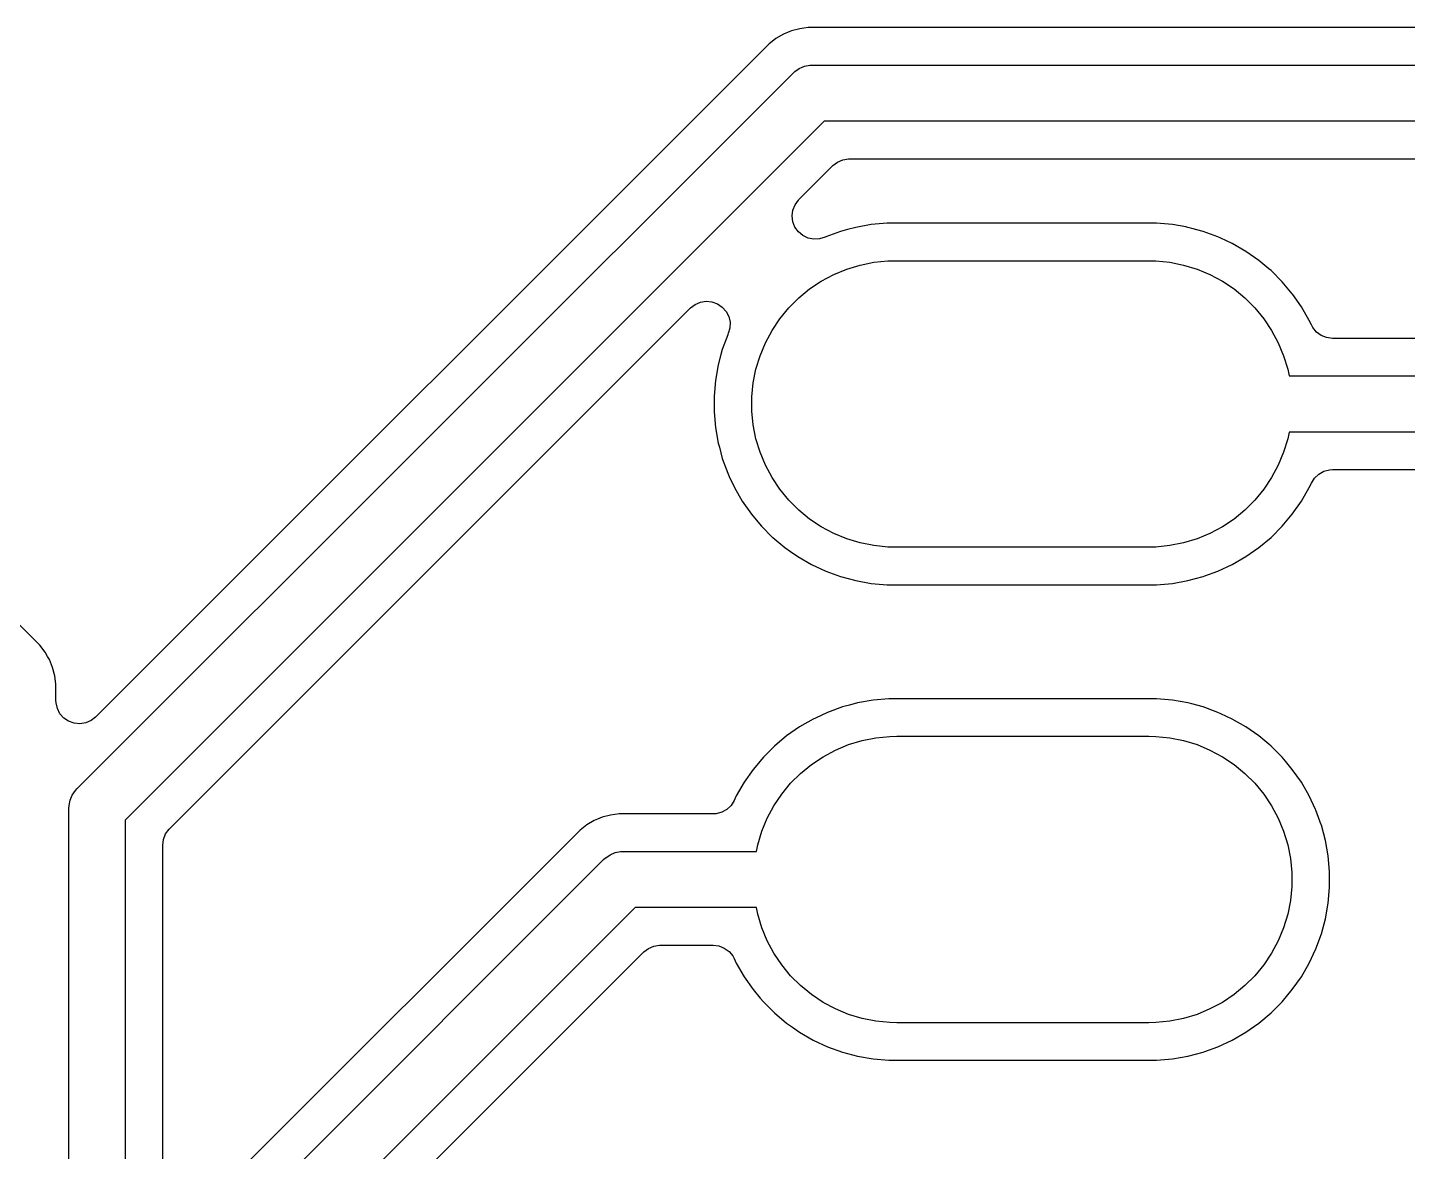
# Model space of a CAD drawing. Header units: millimetres. Extents: x 88 to 236, y -149 to -88.
# Drawn here: x 95.92 to 103.29, y -104.97 to -98.97 of the extents above; entities that cross this region are included whole.
import ezdxf

# ---------------------------------------------------------------- set-up
doc = ezdxf.new("R2010")
doc.units = ezdxf.units.MM
doc.layers.add('F.Cu', color=13, linetype='CONTINUOUS', true_color=0xc83434)

msp = doc.modelspace()

# ---------------------------------------------------------------- linework, layer by layer
at = {"layer": 'F.Cu', "linetype": 'CONTINUOUS'}
for p, q in [((99.95464, -99.004974), (99.914865, -99.027936)), ((99.954646, -99.004971), (99.95464, -99.004974)), ((99.989436, -98.990561), (99.954646, -99.004971)), ((99.997094, -98.987389), (99.989436, -98.990561)), ((99.997095, -98.987388), (99.997094, -98.987389)), ((99.997097, -98.987388), (99.997095, -98.987388)), ((100.041477, -98.975496), (99.997097, -98.987388)), ((100.063396, -98.972611), (100.041477, -98.975496)), ((100.087026, -98.9695), (100.063396, -98.972611)), ((110.313456, -98.9695), (100.087026, -98.9695)), ((99.845916, -99.088402), (96.282181, -102.652137)), ((99.878398, -99.055919), (99.845916, -99.088402)), ((99.878407, -99.055911), (99.878398, -99.055919)), ((99.894231, -99.043768), (99.878407, -99.055911)), ((99.914841, -99.027952), (99.89423, -99.043767)), ((99.89423, -99.043767), (99.894231, -99.043768)), ((99.914865, -99.027936), (99.914841, -99.027952)), ((96.183934, -103.033934), (100.003934, -99.213934)), ((100.003934, -99.213934), (100.014841, -99.204048)), ((100.014841, -99.204048), (100.039291, -99.187711)), ((100.039291, -99.187711), (100.055205, -99.181119)), ((100.055205, -99.181119), (100.066457, -99.176459)), ((100.066457, -99.176459), (100.095297, -99.170722)), ((100.095297, -99.170722), (100.11, -99.17)), ((100.11, -99.17), (110.447868, -99.17)), ((100.172132, -99.47), (96.44, -103.202132)), ((110.51, -99.47), (100.172132, -99.47)), ((100.243422, -99.687768), (100.271948, -99.675423)), ((100.271948, -99.675423), (100.302648, -99.670561)), ((100.302648, -99.670561), (100.306543, -99.6705)), ((100.306543, -99.6705), (110.532974, -99.6705)), ((100.03727, -99.88841), (100.218862, -99.706819)), ((100.218862, -99.706819), (100.243422, -99.687768)), ((100.016538, -99.915932), (100.034897, -99.890851)), ((100.034897, -99.890851), (100.03727, -99.88841)), ((100.000988, -99.975615), (100.004993, -99.944791)), ((100.004993, -99.944791), (100.016538, -99.915932)), ((100.004774, -100.006466), (100.000988, -99.975615)), ((100.016113, -100.035406), (100.004774, -100.006466)), ((100.034294, -100.060617), (100.016113, -100.035406)), ((100.340826, -100.036488), (100.297184, -100.048182)), ((100.340833, -100.036487), (100.340826, -100.036488)), ((100.423853, -100.021848), (100.340833, -100.036487)), ((100.507844, -100.0145), (100.423853, -100.021848)), ((100.507845, -100.0145), (100.507844, -100.0145)), ((101.947155, -100.0145), (100.507845, -100.0145)), ((101.947156, -100.0145), (101.947155, -100.0145)), ((102.031147, -100.021848), (101.947156, -100.0145)), ((102.102449, -100.034421), (102.031145, -100.021848)), ((102.031145, -100.021848), (102.031147, -100.021848)), ((102.108035, -100.035406), (102.102449, -100.034421)), ((102.114166, -100.036487), (102.108035, -100.035406)), ((102.114173, -100.036488), (102.114166, -100.036487)), ((102.135994, -100.042335), (102.114173, -100.036488)), ((102.195608, -100.058309), (102.135994, -100.042335)), ((100.058173, -100.080515), (100.034294, -100.060617)), ((100.08625, -100.093849), (100.058173, -100.080515)), ((100.116761, -100.099782), (100.08625, -100.093849)), ((100.147789, -100.09794), (100.116761, -100.099782)), ((100.177385, -100.08844), (100.147789, -100.09794)), ((100.180152, -100.087149), (100.177385, -100.08844)), ((100.180178, -100.087138), (100.180152, -100.087149)), ((100.259372, -100.058315), (100.180178, -100.087138)), ((100.259386, -100.05831), (100.259372, -100.058315)), ((100.259392, -100.058309), (100.259386, -100.05831)), ((100.297184, -100.048182), (100.259392, -100.058309)), ((102.195616, -100.058312), (102.195608, -100.058309)), ((102.195627, -100.058315), (102.195616, -100.058312)), ((102.274821, -100.087138), (102.195627, -100.058315)), ((102.274838, -100.087146), (102.274821, -100.087138)), ((102.289212, -100.093849), (102.274838, -100.087146)), ((102.351243, -100.122775), (102.289212, -100.093849)), ((102.424257, -100.16493), (102.351243, -100.122775)), ((102.424265, -100.164936), (102.424257, -100.16493)), ((102.424274, -100.164941), (102.424265, -100.164936)), ((102.493323, -100.21329), (102.424274, -100.164941)), ((100.22292, -100.288448), (100.292279, -100.259719)), ((100.292279, -100.259719), (100.36412, -100.237926)), ((100.36412, -100.237926), (100.437751, -100.22328)), ((100.437751, -100.22328), (100.512463, -100.215921)), ((100.512463, -100.215921), (100.55, -100.215)), ((100.55, -100.215), (101.905, -100.215)), ((101.905, -100.215), (101.942537, -100.215921)), ((101.942537, -100.215921), (102.017249, -100.22328)), ((102.017249, -100.22328), (102.09088, -100.237926)), ((102.09088, -100.237926), (102.162721, -100.259719)), ((102.162721, -100.259719), (102.23208, -100.288448)), ((102.493326, -100.213292), (102.493323, -100.21329)), ((102.546092, -100.257569), (102.493326, -100.213292)), ((102.557904, -100.26748), (102.546092, -100.257569)), ((100.09429, -100.365546), (100.156711, -100.323838)), ((100.156711, -100.323838), (100.22292, -100.288448)), ((102.23208, -100.288448), (102.298289, -100.323838)), ((102.298289, -100.323838), (102.36071, -100.365546)), ((102.557911, -100.267487), (102.557904, -100.26748)), ((102.557923, -100.267498), (102.557911, -100.267487)), ((102.617501, -100.327076), (102.557923, -100.267498)), ((102.617512, -100.327088), (102.617501, -100.327076)), ((102.61752, -100.327096), (102.617512, -100.327088)), ((102.617523, -100.3271), (102.61752, -100.327096)), ((102.671707, -100.391673), (102.617523, -100.3271)), ((99.983172, -100.466257), (100.036257, -100.413172)), ((100.036257, -100.413172), (100.09429, -100.365546)), ((102.36071, -100.365546), (102.418743, -100.413172)), ((102.418743, -100.413172), (102.471828, -100.466257)), ((102.671708, -100.391675), (102.671707, -100.391673)), ((102.671713, -100.391681), (102.671708, -100.391675)), ((102.673788, -100.394645), (102.671713, -100.391681)), ((102.720058, -100.460725), (102.673788, -100.394645)), ((98.052828, -101.872853), (99.458378, -100.467302)), ((99.458378, -100.467302), (99.482934, -100.448255)), ((99.482934, -100.448255), (99.51146, -100.435911)), ((99.51146, -100.435911), (99.54216, -100.431048)), ((99.54216, -100.431048), (99.573105, -100.433973)), ((99.573105, -100.433973), (99.60235, -100.444502)), ((99.60235, -100.444502), (99.628058, -100.461973)), ((99.628058, -100.461973), (99.648613, -100.485289)), ((99.648613, -100.485289), (99.662724, -100.512983)), ((99.935546, -100.52429), (99.983172, -100.466257)), ((102.471828, -100.466257), (102.519454, -100.52429)), ((102.720061, -100.46073), (102.720058, -100.460725)), ((102.72007, -100.460743), (102.720061, -100.46073)), ((102.762225, -100.533757), (102.72007, -100.460743)), ((99.662724, -100.512983), (99.669505, -100.543318)), ((99.669505, -100.543318), (99.668528, -100.574385)), ((99.893838, -100.586711), (99.935546, -100.52429)), ((102.519454, -100.52429), (102.561162, -100.586711)), ((102.773488, -100.557911), (102.762225, -100.533757)), ((102.78117, -100.571943), (102.773488, -100.557911)), ((99.657138, -100.610178), (99.628315, -100.689372)), ((99.657149, -100.610152), (99.657138, -100.610178)), ((99.65844, -100.607385), (99.657149, -100.610152)), ((99.659857, -100.604233), (99.65844, -100.607385)), ((99.668528, -100.574385), (99.659857, -100.604233)), ((99.858448, -100.65292), (99.893838, -100.586711)), ((102.561162, -100.586711), (102.596552, -100.65292)), ((102.800983, -100.595892), (102.78117, -100.571943)), ((102.82613, -100.614162), (102.800983, -100.595892)), ((102.855029, -100.625604), (102.82613, -100.614162)), ((102.885867, -100.6295), (102.855029, -100.625604)), ((110.683456, -100.6295), (102.885867, -100.6295)), ((99.628309, -100.689392), (99.621202, -100.715915)), ((99.62831, -100.689386), (99.628309, -100.689392)), ((99.628315, -100.689372), (99.62831, -100.689386)), ((99.829719, -100.722279), (99.858448, -100.65292)), ((102.596552, -100.65292), (102.625281, -100.722279)), ((99.606487, -100.770833), (99.591848, -100.853853)), ((99.606488, -100.770826), (99.606487, -100.770833)), ((99.621202, -100.715915), (99.606488, -100.770826)), ((99.807926, -100.79412), (99.829719, -100.722279)), ((102.625281, -100.722279), (102.647074, -100.79412)), ((99.591848, -100.853853), (99.5845, -100.937843)), ((99.79328, -100.867751), (99.807926, -100.79412)), ((102.647074, -100.79412), (102.654211, -100.83)), ((102.654211, -100.83), (110.817868, -100.83)), ((99.785921, -100.942463), (99.79328, -100.867751)), ((99.5845, -100.937843), (99.5845, -101.022156)), ((99.785921, -101.017537), (99.785921, -100.942463)), ((99.5845, -101.022156), (99.591848, -101.106146)), ((99.79328, -101.092249), (99.785921, -101.017537)), ((99.591848, -101.106146), (99.606487, -101.189166)), ((99.807926, -101.16588), (99.79328, -101.092249)), ((102.654211, -101.13), (102.647074, -101.16588)), ((110.88, -101.13), (102.654211, -101.13)), ((99.606487, -101.189166), (99.606488, -101.189173)), ((99.606488, -101.189173), (99.612335, -101.210994)), ((99.612335, -101.210994), (99.628309, -101.270608)), ((99.829719, -101.237721), (99.807926, -101.16588)), ((102.647074, -101.16588), (102.625281, -101.237721)), ((99.628309, -101.270608), (99.628312, -101.270616)), ((99.628312, -101.270616), (99.628315, -101.270627)), ((99.628315, -101.270627), (99.657138, -101.349821)), ((99.858448, -101.30708), (99.829719, -101.237721)), ((102.625281, -101.237721), (102.596552, -101.30708)), ((99.657138, -101.349821), (99.657146, -101.349838)), ((99.657146, -101.349838), (99.665065, -101.366819)), ((99.665065, -101.366819), (99.692775, -101.426243)), ((99.893838, -101.373289), (99.858448, -101.30708)), ((102.596552, -101.30708), (102.561162, -101.373289)), ((102.790049, -101.375793), (102.812633, -101.354436)), ((102.812633, -101.354436), (102.839818, -101.339367)), ((102.839818, -101.339367), (102.869897, -101.331533)), ((102.869897, -101.331533), (102.885867, -101.3305)), ((102.885867, -101.3305), (110.902974, -101.3305)), ((95.984078, -102.268395), (95.158138, -101.442456)), ((99.692775, -101.426243), (99.73493, -101.499257)), ((99.935546, -101.43571), (99.893838, -101.373289)), ((99.983172, -101.493743), (99.935546, -101.43571)), ((102.519454, -101.43571), (102.471828, -101.493743)), ((102.561162, -101.373289), (102.519454, -101.43571)), ((102.72007, -101.499257), (102.762225, -101.426243)), ((102.762225, -101.426243), (102.773487, -101.402091)), ((102.773487, -101.402091), (102.790049, -101.375793)), ((99.73493, -101.499257), (99.734936, -101.499265)), ((99.734936, -101.499265), (99.734941, -101.499274)), ((99.734941, -101.499274), (99.78329, -101.568323)), ((100.036257, -101.546828), (99.983172, -101.493743)), ((102.471828, -101.493743), (102.418743, -101.546828)), ((102.671713, -101.568319), (102.72007, -101.499257)), ((99.78329, -101.568323), (99.783292, -101.568326)), ((99.783292, -101.568326), (99.808198, -101.598007)), ((100.09429, -101.594454), (100.036257, -101.546828)), ((102.418743, -101.546828), (102.36071, -101.594454)), ((102.61752, -101.632904), (102.671713, -101.568319)), ((99.808198, -101.598007), (99.83748, -101.632904)), ((99.83748, -101.632904), (99.837487, -101.632911)), ((99.837487, -101.632911), (99.837498, -101.632923)), ((99.837498, -101.632923), (99.897076, -101.692501)), ((100.156711, -101.636162), (100.09429, -101.594454)), ((100.22292, -101.671552), (100.156711, -101.636162)), ((102.298289, -101.636162), (102.23208, -101.671552)), ((102.36071, -101.594454), (102.298289, -101.636162)), ((102.557904, -101.69252), (102.61752, -101.632904)), ((99.897076, -101.692501), (99.897088, -101.692512)), ((99.897088, -101.692512), (99.897096, -101.69252)), ((99.897096, -101.69252), (99.918624, -101.710584)), ((99.918624, -101.710584), (99.961673, -101.746707)), ((100.292279, -101.700281), (100.22292, -101.671552)), ((100.36412, -101.722074), (100.292279, -101.700281)), ((100.437751, -101.73672), (100.36412, -101.722074)), ((100.512463, -101.744079), (100.437751, -101.73672)), ((102.017249, -101.73672), (101.942537, -101.744079)), ((102.09088, -101.722074), (102.017249, -101.73672)), ((102.162721, -101.700281), (102.09088, -101.722074)), ((102.23208, -101.671552), (102.162721, -101.700281)), ((102.493319, -101.746713), (102.557904, -101.69252)), ((99.961673, -101.746707), (99.961677, -101.746709)), ((99.961677, -101.746709), (99.961681, -101.746713)), ((99.961681, -101.746713), (99.992927, -101.768591)), ((99.992927, -101.768591), (100.030725, -101.795058)), ((100.030725, -101.795058), (100.03073, -101.795061)), ((100.03073, -101.795061), (100.030743, -101.79507)), ((100.030743, -101.79507), (100.103757, -101.837225)), ((100.55, -101.745), (100.512463, -101.744079)), ((101.905, -101.745), (100.55, -101.745)), ((101.942537, -101.744079), (101.905, -101.745)), ((102.351243, -101.837225), (102.424257, -101.79507)), ((102.424257, -101.79507), (102.493319, -101.746713)), ((96.676819, -103.248862), (98.052828, -101.872853)), ((100.103757, -101.837225), (100.180161, -101.872853)), ((100.180161, -101.872853), (100.180178, -101.872861)), ((100.180178, -101.872861), (100.259372, -101.901684)), ((102.20498, -101.898279), (102.274821, -101.872861)), ((102.274821, -101.872861), (102.274826, -101.872858)), ((102.274826, -101.872858), (102.274833, -101.872856)), ((102.274833, -101.872856), (102.351243, -101.837225)), ((100.259372, -101.901684), (100.259375, -101.901684)), ((100.259375, -101.901684), (100.259392, -101.901691)), ((100.259392, -101.901691), (100.340828, -101.923512)), ((100.340828, -101.923512), (100.423857, -101.938152)), ((100.423857, -101.938152), (100.507843, -101.945499)), ((100.507843, -101.945499), (100.507844, -101.9455)), ((100.507844, -101.9455), (100.507845, -101.9455)), ((100.507845, -101.9455), (101.947156, -101.9455)), ((101.947156, -101.945499), (102.031143, -101.938152)), ((101.947156, -101.9455), (101.947156, -101.945499)), ((102.031143, -101.938152), (102.114172, -101.923512)), ((102.114172, -101.923512), (102.195608, -101.901691)), ((102.195608, -101.901691), (102.20498, -101.898279)), ((95.984079, -102.268396), (95.984078, -102.268395)), ((95.984082, -102.2684), (95.984079, -102.268396)), ((95.984086, -102.268404), (95.984082, -102.2684)), ((96.012056, -102.304855), (95.984086, -102.268404)), ((96.025651, -102.328403), (96.012056, -102.304855)), ((96.035028, -102.344645), (96.025651, -102.328403)), ((96.052611, -102.387094), (96.035028, -102.344645)), ((96.064503, -102.431474), (96.052611, -102.387094)), ((96.064503, -102.431477), (96.064503, -102.431474)), ((96.0705, -102.477026), (96.064503, -102.431477)), ((96.0705, -102.564456), (96.0705, -102.477026)), ((96.07105, -102.576125), (96.0705, -102.564456)), ((96.077831, -102.60646), (96.07105, -102.576125)), ((96.091942, -102.634154), (96.077831, -102.60646)), ((100.269372, -102.598315), (100.190178, -102.627138)), ((100.269386, -102.59831), (100.269372, -102.598315)), ((100.269392, -102.598309), (100.269386, -102.59831)), ((100.307184, -102.588182), (100.269392, -102.598309)), ((100.350826, -102.576488), (100.307184, -102.588182)), ((100.350833, -102.576487), (100.350826, -102.576488)), ((100.433853, -102.561848), (100.350833, -102.576487)), ((100.517844, -102.5545), (100.433853, -102.561848)), ((100.517845, -102.5545), (100.517844, -102.5545)), ((101.947155, -102.5545), (100.517845, -102.5545)), ((101.947156, -102.5545), (101.947155, -102.5545)), ((102.031147, -102.561848), (101.947156, -102.5545)), ((102.114166, -102.576487), (102.031145, -102.561848)), ((102.031145, -102.561848), (102.031147, -102.561848)), ((102.114173, -102.576488), (102.114166, -102.576487)), ((102.135994, -102.582335), (102.114173, -102.576488)), ((102.195608, -102.598309), (102.135994, -102.582335)), ((102.195616, -102.598312), (102.195608, -102.598309)), ((102.195627, -102.598315), (102.195616, -102.598312)), ((102.274821, -102.627138), (102.195627, -102.598315)), ((96.112497, -102.65747), (96.091942, -102.634154)), ((96.138205, -102.674941), (96.112497, -102.65747)), ((96.16745, -102.68547), (96.138205, -102.674941)), ((96.198395, -102.688395), (96.16745, -102.68547)), ((96.229095, -102.683532), (96.198395, -102.688395)), ((96.257621, -102.671188), (96.229095, -102.683532)), ((96.282181, -102.652137), (96.257621, -102.671188)), ((100.113757, -102.662775), (100.040743, -102.70493)), ((100.125133, -102.65747), (100.113757, -102.662775)), ((100.190161, -102.627146), (100.125133, -102.65747)), ((100.190178, -102.627138), (100.190161, -102.627146)), ((102.274838, -102.627146), (102.274821, -102.627138)), ((102.289866, -102.634154), (102.274838, -102.627146)), ((102.351243, -102.662775), (102.289866, -102.634154)), ((102.424257, -102.70493), (102.351243, -102.662775)), ((99.971673, -102.753292), (99.9071, -102.807476)), ((99.971676, -102.75329), (99.971673, -102.753292)), ((100.040725, -102.704941), (99.971676, -102.75329)), ((100.040742, -102.704931), (100.040725, -102.704941)), ((100.040743, -102.70493), (100.040742, -102.704931)), ((100.37412, -102.777926), (100.447751, -102.76328)), ((100.447751, -102.76328), (100.522463, -102.755921)), ((100.522463, -102.755921), (100.56, -102.755)), ((100.56, -102.755), (101.905, -102.755)), ((101.905, -102.755), (101.942537, -102.755921)), ((101.942537, -102.755921), (102.017249, -102.76328)), ((102.017249, -102.76328), (102.09088, -102.777926)), ((102.424265, -102.704936), (102.424257, -102.70493)), ((102.424274, -102.704941), (102.424265, -102.704936)), ((102.493323, -102.75329), (102.424274, -102.704941)), ((102.493326, -102.753292), (102.493323, -102.75329)), ((102.545982, -102.797476), (102.493326, -102.753292)), ((99.907076, -102.807498), (99.847498, -102.867076)), ((99.9071, -102.807476), (99.907076, -102.807498)), ((100.166711, -102.863838), (100.23292, -102.828448)), ((100.23292, -102.828448), (100.302279, -102.799719)), ((100.302279, -102.799719), (100.37412, -102.777926)), ((102.09088, -102.777926), (102.162721, -102.799719)), ((102.162721, -102.799719), (102.23208, -102.828448)), ((102.23208, -102.828448), (102.298289, -102.863838)), ((102.557904, -102.80748), (102.545982, -102.797476)), ((102.557911, -102.807487), (102.557904, -102.80748)), ((102.557923, -102.807498), (102.557911, -102.807487)), ((102.617501, -102.867076), (102.557923, -102.807498)), ((99.847476, -102.8671), (99.793292, -102.931673)), ((99.847498, -102.867076), (99.847476, -102.8671)), ((100.046257, -102.953172), (100.10429, -102.905546)), ((100.10429, -102.905546), (100.166711, -102.863838)), ((102.298289, -102.863838), (102.36071, -102.905546)), ((102.36071, -102.905546), (102.418743, -102.953172)), ((102.617512, -102.867088), (102.617501, -102.867076)), ((102.61752, -102.867096), (102.617512, -102.867088)), ((102.635584, -102.888624), (102.61752, -102.867096)), ((102.671707, -102.931673), (102.635584, -102.888624)), ((99.79329, -102.931676), (99.744941, -103.000725)), ((99.793292, -102.931673), (99.79329, -102.931676)), ((99.993172, -103.006257), (100.046257, -102.953172)), ((102.418743, -102.953172), (102.471828, -103.006257)), ((102.671709, -102.931676), (102.671707, -102.931673)), ((102.720058, -103.000725), (102.671709, -102.931676)), ((96.157712, -103.06929), (96.174048, -103.044841)), ((96.174048, -103.044841), (96.183934, -103.033934)), ((99.744931, -103.000742), (99.702776, -103.073754)), ((99.744941, -103.000725), (99.744931, -103.000742)), ((99.903838, -103.126711), (99.945546, -103.06429)), ((99.945546, -103.06429), (99.993172, -103.006257)), ((102.471828, -103.006257), (102.519454, -103.06429)), ((102.519454, -103.06429), (102.561162, -103.126711)), ((102.720061, -103.00073), (102.720058, -103.000725)), ((102.72007, -103.000743), (102.720061, -103.00073)), ((102.762225, -103.073757), (102.72007, -103.000743)), ((96.14, -103.14), (96.140722, -103.125297)), ((96.14, -109.947868), (96.14, -103.14)), ((96.140722, -103.125297), (96.146459, -103.096457)), ((96.146459, -103.096457), (96.157712, -103.06929)), ((99.674951, -103.124207), (99.652367, -103.145564)), ((99.691512, -103.097908), (99.674951, -103.124207)), ((99.702775, -103.073757), (99.691512, -103.097908)), ((99.702776, -103.073755), (99.702775, -103.073757)), ((99.702776, -103.073754), (99.702776, -103.073755)), ((99.868448, -103.19292), (99.903838, -103.126711)), ((102.561162, -103.126711), (102.596552, -103.19292)), ((102.795728, -103.145604), (102.762225, -103.073757)), ((96.44, -103.202132), (96.44, -110.01)), ((98.944647, -103.204971), (98.904857, -103.227942)), ((98.96223, -103.197688), (98.944647, -103.204971)), ((98.987094, -103.187389), (98.96223, -103.197688)), ((98.987095, -103.187388), (98.987094, -103.187389)), ((98.987097, -103.187388), (98.987095, -103.187388)), ((99.031477, -103.175496), (98.987097, -103.187388)), ((99.077026, -103.1695), (99.031477, -103.175496)), ((99.579133, -103.1695), (99.077026, -103.1695)), ((99.595103, -103.168467), (99.579133, -103.1695)), ((99.625182, -103.160633), (99.595103, -103.168467)), ((99.652367, -103.145564), (99.625182, -103.160633)), ((99.839719, -103.262279), (99.868448, -103.19292)), ((102.596552, -103.19292), (102.625281, -103.262279)), ((102.797853, -103.150161), (102.795728, -103.145604)), ((102.797861, -103.150178), (102.797853, -103.150161)), ((102.826164, -103.227944), (102.797861, -103.150178)), ((96.644396, -103.305705), (96.655838, -103.276806)), ((96.655838, -103.276806), (96.674108, -103.251659)), ((96.674108, -103.251659), (96.676819, -103.248862)), ((98.868397, -103.25592), (96.852181, -105.272137)), ((98.8684, -103.255917), (98.868397, -103.25592)), ((98.904857, -103.227942), (98.8684, -103.255917)), ((99.817926, -103.33412), (99.839719, -103.262279)), ((102.625281, -103.262279), (102.647074, -103.33412)), ((102.826691, -103.229392), (102.826164, -103.227944)), ((102.848512, -103.310828), (102.826691, -103.229392)), ((96.6405, -103.336543), (96.644396, -103.305705)), ((96.6405, -105.184456), (96.6405, -103.336543)), ((99.810789, -103.37), (99.817926, -103.33412)), ((102.647074, -103.33412), (102.66172, -103.407751)), ((102.863152, -103.393857), (102.848512, -103.310828)), ((96.773934, -105.633934), (98.993934, -103.413934)), ((98.993934, -103.413934), (99.004841, -103.404048)), ((99.004841, -103.404048), (99.005802, -103.403406)), ((99.005802, -103.403406), (99.02929, -103.387712)), ((99.02929, -103.387712), (99.056457, -103.376459)), ((99.056457, -103.376459), (99.085297, -103.370722)), ((99.085297, -103.370722), (99.1, -103.37)), ((99.1, -103.37), (99.810789, -103.37)), ((102.66172, -103.407751), (102.669079, -103.482463)), ((102.8705, -103.477845), (102.863152, -103.393857)), ((102.669079, -103.482463), (102.669079, -103.557537)), ((102.8705, -103.562155), (102.8705, -103.477845)), ((102.669079, -103.557537), (102.66172, -103.632249)), ((102.863152, -103.646143), (102.8705, -103.562155)), ((102.66172, -103.632249), (102.647074, -103.70588)), ((102.848512, -103.729172), (102.863152, -103.646143)), ((99.162132, -103.67), (97.03, -105.802132)), ((99.810789, -103.67), (99.162132, -103.67)), ((99.817926, -103.70588), (99.810789, -103.67)), ((99.839719, -103.777721), (99.817926, -103.70588)), ((102.647074, -103.70588), (102.625281, -103.777721)), ((102.826691, -103.810608), (102.848512, -103.729172)), ((99.868448, -103.84708), (99.839719, -103.777721)), ((102.625281, -103.777721), (102.596552, -103.84708)), ((99.233423, -103.887768), (99.261949, -103.875424)), ((99.261949, -103.875424), (99.292649, -103.870561)), ((99.292649, -103.870561), (99.296544, -103.8705)), ((99.296544, -103.8705), (99.579133, -103.8705)), ((99.579133, -103.8705), (99.609971, -103.874396)), ((99.609971, -103.874396), (99.63887, -103.885838)), ((99.903838, -103.913289), (99.868448, -103.84708)), ((102.596552, -103.84708), (102.561162, -103.913289)), ((102.797861, -103.889821), (102.826684, -103.810627)), ((102.826683, -103.810627), (102.826691, -103.810608)), ((102.826684, -103.810627), (102.826683, -103.810627)), ((97.266819, -105.848863), (99.208863, -103.906819)), ((99.208863, -103.906819), (99.233423, -103.887768)), ((99.63887, -103.885838), (99.664017, -103.904108)), ((99.664017, -103.904108), (99.68383, -103.928057)), ((99.68383, -103.928057), (99.691511, -103.942088)), ((99.691511, -103.942088), (99.702775, -103.966243)), ((99.945546, -103.97571), (99.903838, -103.913289)), ((102.561162, -103.913289), (102.519454, -103.97571)), ((102.762225, -103.966243), (102.797856, -103.889833)), ((102.797856, -103.889833), (102.797858, -103.889826)), ((102.797858, -103.889826), (102.797861, -103.889821)), ((99.702775, -103.966243), (99.74493, -104.039257)), ((99.993172, -104.033743), (99.945546, -103.97571)), ((102.519454, -103.97571), (102.471828, -104.033743)), ((102.72007, -104.039257), (102.762225, -103.966243)), ((99.74493, -104.039257), (99.744936, -104.039265)), ((99.744936, -104.039265), (99.744941, -104.039274)), ((99.744941, -104.039274), (99.79329, -104.108323)), ((100.046257, -104.086828), (99.993172, -104.033743)), ((100.10429, -104.134454), (100.046257, -104.086828)), ((102.418743, -104.086828), (102.36071, -104.134454)), ((102.471828, -104.033743), (102.418743, -104.086828)), ((102.671713, -104.108319), (102.72007, -104.039257)), ((99.79329, -104.108323), (99.793292, -104.108326)), ((99.793292, -104.108326), (99.830694, -104.152899)), ((99.830694, -104.152899), (99.84748, -104.172904)), ((100.166711, -104.176162), (100.10429, -104.134454)), ((102.36071, -104.134454), (102.298289, -104.176162)), ((102.61752, -104.172904), (102.671713, -104.108319)), ((99.84748, -104.172904), (99.847487, -104.172911)), ((99.847487, -104.172911), (99.847498, -104.172923)), ((99.847498, -104.172923), (99.907076, -104.232501)), ((99.907076, -104.232501), (99.907088, -104.232512)), ((99.907088, -104.232512), (99.907096, -104.23252)), ((99.907096, -104.23252), (99.9071, -104.232523)), ((99.9071, -104.232523), (99.971673, -104.286707)), ((100.23292, -104.211552), (100.166711, -104.176162)), ((100.302279, -104.240281), (100.23292, -104.211552)), ((100.37412, -104.262074), (100.302279, -104.240281)), ((102.162721, -104.240281), (102.09088, -104.262074)), ((102.23208, -104.211552), (102.162721, -104.240281)), ((102.298289, -104.176162), (102.23208, -104.211552)), ((102.493319, -104.286713), (102.557904, -104.23252)), ((102.557904, -104.23252), (102.61752, -104.172904)), ((99.971673, -104.286707), (99.971677, -104.286709)), ((99.971677, -104.286709), (99.971681, -104.286713)), ((99.971681, -104.286713), (100.002927, -104.308591)), ((100.002927, -104.308591), (100.040725, -104.335058)), ((100.447751, -104.27672), (100.37412, -104.262074)), ((100.522463, -104.284079), (100.447751, -104.27672)), ((100.56, -104.285), (100.522463, -104.284079)), ((101.905, -104.285), (100.56, -104.285)), ((101.942537, -104.284079), (101.905, -104.285)), ((102.017249, -104.27672), (101.942537, -104.284079)), ((102.09088, -104.262074), (102.017249, -104.27672)), ((102.424257, -104.33507), (102.493319, -104.286713)), ((100.040725, -104.335058), (100.04073, -104.335061)), ((100.04073, -104.335061), (100.040743, -104.33507)), ((100.040743, -104.33507), (100.113757, -104.377225)), ((100.113757, -104.377225), (100.190161, -104.412853)), ((102.274833, -104.412856), (102.351243, -104.377225)), ((102.351243, -104.377225), (102.424257, -104.33507)), ((100.190161, -104.412853), (100.190178, -104.412861)), ((100.190178, -104.412861), (100.269372, -104.441684)), ((100.269372, -104.441684), (100.269375, -104.441684)), ((100.269375, -104.441684), (100.269392, -104.441691)), ((100.269392, -104.441691), (100.350828, -104.463512)), ((100.350828, -104.463512), (100.433857, -104.478152)), ((102.031143, -104.478152), (102.114172, -104.463512)), ((102.114172, -104.463512), (102.195608, -104.441691)), ((102.195608, -104.441691), (102.20498, -104.438279)), ((102.20498, -104.438279), (102.274821, -104.412861)), ((102.274821, -104.412861), (102.274826, -104.412858)), ((102.274826, -104.412858), (102.274833, -104.412856)), ((100.433857, -104.478152), (100.517843, -104.485499)), ((100.517843, -104.485499), (100.517844, -104.4855)), ((100.517844, -104.4855), (100.517845, -104.4855)), ((100.517845, -104.4855), (101.947156, -104.4855)), ((101.947156, -104.485499), (102.031143, -104.478152)), ((101.947156, -104.4855), (101.947156, -104.485499))]:
    msp.add_line(p, q, dxfattribs=at)

doc.saveas('drawing.dxf')
